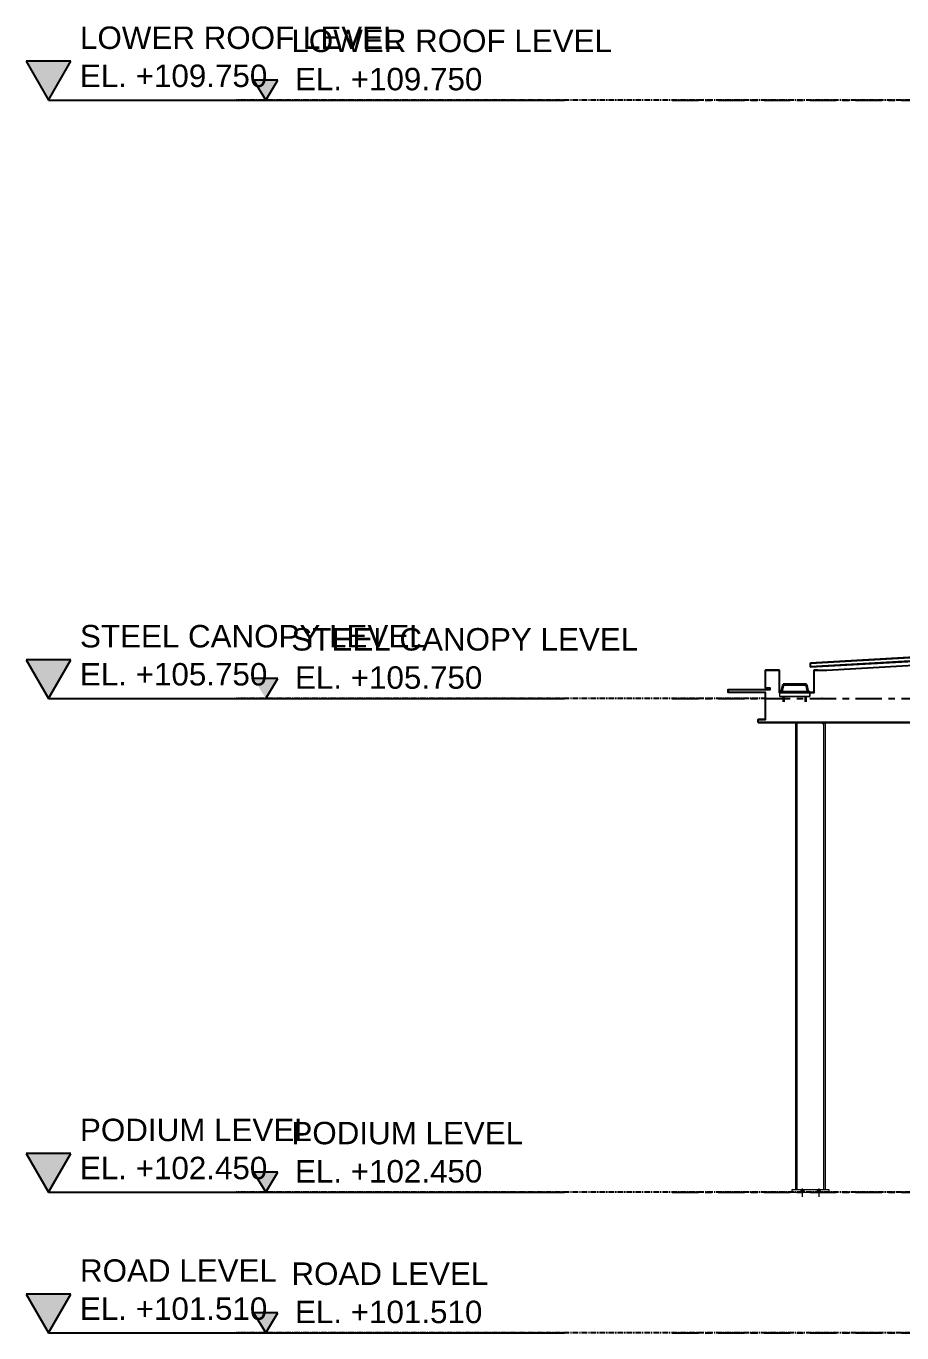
# Model space of a CAD drawing. Header units: millimetres. Extents: x -187664 to 435448, y -313239 to 299894.
# Drawn here: x 375634 to 381488, y 169013 to 177747 of the extents above; entities that cross this region are included whole.
import ezdxf
from ezdxf.enums import TextEntityAlignment as Align

# ---------------------------------------------------------------- set-up
doc = ezdxf.new("R2010")
doc.units = ezdxf.units.MM
doc.set_wipeout_variables(frame=1)
for name, pattern in [('CENTER', [2, 1.25, -0.25, 0.25, -0.25]), ('TA_GL_000.70000', [1.925, 0.7, -0.175, 0.175, -0.175, 0.7]), ('XKITLINE00', [0]), ('XKITLINE02', [4, 2, -2])]:
    doc.linetypes.add(name, pattern=pattern)
for name, color, linetype in [('000 - 0_SYM_DWG_GRIDLINE_MAIN_COLOR_251', 7, 'Continuous'), ('000 - 0_SYM_DWG_LEVEL_MAIN_COLOR_2', 7, 'Continuous'), ('000 - 0_SYM_DWG_LEVEL_TEXT', 7, 'Continuous'), ('000 - EXISTING_CANOPY_MAIN_COLOR_1', 7, 'Continuous'), ('000 - EXISTING_CANOPY_WIPEOUT_', 7, 'Continuous'), ('000 - EXISTING_DIM_MAIN_COLOR_251', 7, 'Continuous'), ('000 - GRID', 7, 'CENTER')]:
    doc.layers.add(name, color=color, linetype=linetype)
for name, color, linetype, lineweight in [('A-GLAZ-CURT', 7, 'Continuous', 9), ('Bolt', 7, 'Continuous', 0), ('P-SANR-FIXT', 7, 'Continuous', 35), ('Part', 7, 'Continuous', 0)]:
    doc.layers.add(name, color=color, linetype=linetype, lineweight=lineweight)
doc.styles.add('Arial_1', font='arial.ttf', dxfattribs={"height": 250})
doc.styles.add('RomanS', font='arial.ttf', dxfattribs={"width": 0.8})
doc.styles.add('TA', font='', dxfattribs={"height": 4.5})
doc.styles.get('TA').set_extended_font_data('Cordia New')

# ---------------------------------------------------------------- blocks, each defined once
blk = doc.blocks.new('*A19341874')
at = {"layer": 'Part', "color": 7, "linetype": 'XKITLINE00', "lineweight": 0}
blk.add_line((608.503579, -27.704511), (608.509859, -27.704182), dxfattribs=at)
blk = doc.blocks.new('*A19961935')
at = {"layer": 'Part', "color": 7, "linetype": 'XKITLINE00', "lineweight": 0}
for p, q in [((607.319581, -29.92461), (607.223581, -29.92461)), ((607.223581, -29.92461), (607.223581, -55.02437)), ((607.319581, -55.02437), (607.319581, -29.92461)), ((608.823581, -29.92461), (608.727581, -29.92461)), ((608.727581, -29.92461), (608.727581, -55.02437)), ((608.823581, -55.02437), (608.823581, -29.92461))]:
    blk.add_line(p, q, dxfattribs=at)
blk = doc.blocks.new('*A19971936')
at = {"layer": 'Part', "color": 7, "linetype": 'XKITLINE00', "lineweight": 0}
for p, q in [((607.023581, -55.02437), (607.023581, -55.14437)), ((609.023581, -55.02437), (607.023581, -55.02437)), ((607.023581, -55.14437), (609.023581, -55.14437)), ((609.023581, -55.14437), (609.023581, -55.02437))]:
    blk.add_line(p, q, dxfattribs=at)
blk = doc.blocks.new('*A19981937')
at = {"layer": 'Bolt'}
for points in [[(607.66, -55.024), (607.66, -55.144), (607.508, -55.144), (607.508, -55.024)], [(608.54, -55.024), (608.54, -55.144), (608.388, -55.144), (608.388, -55.024)]]:
    blk.add_hatch(color=7, dxfattribs=at).paths.add_polyline_path(points, flags=17)
at = {"layer": 'Bolt', "color": 7, "linetype": 'XKITLINE00', "lineweight": 0}
for p, q in [((607.508, -55.024), (607.508, -55.144)), ((607.584, -54.94), (607.584, -55.384)), ((607.66, -55.024), (607.66, -55.144)), ((608.388, -55.024), (608.388, -55.144)), ((608.464, -54.94), (608.464, -55.384)), ((608.54, -55.024), (608.54, -55.144))]:
    blk.add_line(p, q, dxfattribs=at)
blk = doc.blocks.new('*A19991938')
at = {"layer": 'Part', "color": 7, "linetype": 'XKITLINE00', "lineweight": 0}
for p, q in [((608.823581, -29.82861), (607.223581, -29.82861)), ((607.223581, -29.92461), (607.223581, -29.82861)), ((608.823581, -29.92461), (607.223581, -29.92461)), ((608.823581, -29.92461), (608.823581, -29.82861))]:
    blk.add_line(p, q, dxfattribs=at)
blk = doc.blocks.new('*A20001939')
at = {"layer": 'Part', "color": 7, "linetype": 'XKITLINE00', "lineweight": 0}
for p, q in [((608.423579, -27.584351), (608.423579, -28.864351)), ((608.503579, -27.584351), (608.423579, -27.584351)), ((608.503579, -28.864351), (608.503579, -27.584351)), ((608.423579, -28.864351), (608.503579, -28.864351))]:
    blk.add_line(p, q, dxfattribs=at)
blk = doc.blocks.new('*A20011940')
at = {"layer": 'Part', "color": 7, "linetype": 'XKITLINE00', "lineweight": 0}
for p, q in [((608.30356, -29.82861), (608.30356, -29.70861)), ((608.823558, -29.70861), (608.30356, -29.70861)), ((608.823558, -29.82861), (608.823558, -29.70861))]:
    blk.add_line(p, q, dxfattribs=at)
blk = doc.blocks.new('*A20021941')
at = {"layer": 'Part', "color": 7, "linetype": 'XKITLINE00', "lineweight": 0}
for p, q in [((608.423559, -29.70861), (608.423559, -28.864351)), ((608.823579, -29.70861), (608.823579, -28.864351))]:
    blk.add_line(p, q, dxfattribs=at)
blk = doc.blocks.new('*A20031942')
at = {"layer": 'Bolt'}
for points in [[(608.424, -27.908), (608.504, -27.908), (608.504, -28.02), (608.424, -28.02)], [(608.504, -27.908), (608.556, -27.908), (608.556, -28.02), (608.504, -28.02)], [(608.424, -28.388), (608.504, -28.388), (608.504, -28.5), (608.424, -28.5)], [(608.504, -28.388), (608.556, -28.388), (608.556, -28.5), (608.504, -28.5)]]:
    blk.add_hatch(color=7, dxfattribs=at).paths.add_polyline_path(points, flags=17)
at = {"layer": 'Bolt', "color": 7, "linetype": 'XKITLINE00', "lineweight": 0}
for p, q in [((608.424, -27.908), (608.504, -27.908)), ((608.504, -27.908), (608.556, -27.908)), ((608.36, -27.964), (608.744, -27.964)), ((608.36, -28.444), (608.744, -28.444)), ((608.424, -28.02), (608.504, -28.02)), ((608.424, -28.388), (608.504, -28.388)), ((608.424, -28.5), (608.504, -28.5)), ((608.504, -28.02), (608.556, -28.02)), ((608.504, -28.388), (608.556, -28.388)), ((608.504, -28.5), (608.556, -28.5))]:
    blk.add_line(p, q, dxfattribs=at)
blk = doc.blocks.new('*A20041943')
at = {"layer": 'Bolt'}
for points in [[(608.504, -28.02), (608.424, -28.02), (608.424, -27.908), (608.504, -27.908)], [(608.556, -28.02), (608.504, -28.02), (608.504, -27.908), (608.556, -27.908)], [(608.504, -28.5), (608.424, -28.5), (608.424, -28.388), (608.504, -28.388)], [(608.556, -28.5), (608.504, -28.5), (608.504, -28.388), (608.556, -28.388)]]:
    blk.add_hatch(color=7, dxfattribs=at).paths.add_polyline_path(points, flags=17)
at = {"layer": 'Bolt', "color": 7, "linetype": 'XKITLINE00', "lineweight": 0}
for p, q in [((608.424, -27.908), (608.504, -27.908)), ((608.504, -27.908), (608.556, -27.908)), ((608.36, -27.964), (608.744, -27.964)), ((608.36, -28.444), (608.744, -28.444)), ((608.424, -28.02), (608.504, -28.02)), ((608.424, -28.388), (608.504, -28.388)), ((608.424, -28.5), (608.504, -28.5)), ((608.504, -28.02), (608.556, -28.02)), ((608.504, -28.388), (608.556, -28.388)), ((608.504, -28.5), (608.556, -28.5))]:
    blk.add_line(p, q, dxfattribs=at)
blk = doc.blocks.new('*A20051944')
at = {"layer": 'Bolt'}
for points in [[(608.604, -29.829), (608.604, -29.709), (608.724, -29.709), (608.724, -29.829)], [(608.604, -29.925), (608.604, -29.829), (608.724, -29.829), (608.724, -29.925)]]:
    blk.add_hatch(color=7, dxfattribs=at).paths.add_polyline_path(points, flags=17)
at = {"layer": 'Bolt', "color": 7, "linetype": 'XKITLINE00', "lineweight": 0}
for p, q in [((608.604, -29.709), (608.604, -29.829)), ((608.604, -29.829), (608.604, -29.925)), ((608.664, -29.645), (608.664, -30.109)), ((608.724, -29.709), (608.724, -29.829)), ((608.724, -29.829), (608.724, -29.925))]:
    blk.add_line(p, q, dxfattribs=at)
blk = doc.blocks.new('*A20061945')
at = {"layer": 'Bolt', "color": 7, "linetype": 'XKITLINE02', "lineweight": 0}
for p, q in [((611.987499, -27.944351), (612.370859, -27.944351)), ((612.050859, -27.884351), (612.122859, -27.884351)), ((612.122859, -27.884351), (612.162859, -27.884351)), ((611.987499, -28.344351), (612.370859, -28.344351)), ((612.050859, -28.004351), (612.122859, -28.004351)), ((612.050859, -28.284351), (612.122859, -28.284351)), ((612.050859, -28.404351), (612.122859, -28.404351)), ((612.122859, -28.004351), (612.162859, -28.004351)), ((612.122859, -28.284351), (612.162859, -28.284351)), ((612.122859, -28.404351), (612.162859, -28.404351))]:
    blk.add_line(p, q, dxfattribs=at)
blk = doc.blocks.new('*A20071946')
at = {"layer": 'Bolt', "color": 7, "linetype": 'XKITLINE02', "lineweight": 0}
for p, q in [((611.987499, -27.944351), (612.370859, -27.944351)), ((612.050859, -27.884351), (612.122859, -27.884351)), ((612.122859, -27.884351), (612.162859, -27.884351)), ((611.987499, -28.344351), (612.370859, -28.344351)), ((612.050859, -28.004351), (612.122859, -28.004351)), ((612.050859, -28.284351), (612.122859, -28.284351)), ((612.050859, -28.404351), (612.122859, -28.404351)), ((612.122859, -28.004351), (612.162859, -28.004351)), ((612.122859, -28.284351), (612.162859, -28.284351)), ((612.122859, -28.404351), (612.162859, -28.404351))]:
    blk.add_line(p, q, dxfattribs=at)
blk = doc.blocks.new('*A20081947')
at = {"layer": 'Part', "color": 7, "linetype": 'XKITLINE00', "lineweight": 0}
for p, q in [((612.122859, -27.704351), (611.522859, -27.704351)), ((611.522859, -27.704351), (611.522859, -28.584351)), ((612.050859, -28.584351), (612.050859, -27.704351)), ((612.122859, -27.704351), (612.122859, -28.584351)), ((611.522859, -28.584351), (612.122859, -28.584351))]:
    blk.add_line(p, q, dxfattribs=at)
blk = doc.blocks.new('*A20161952')
at = {"layer": 'Part', "color": 7, "linetype": 'XKITLINE00', "lineweight": 0}
for p, q in [((608.503579, -27.584351), (636.311566, -26.126996)), ((608.509859, -27.704187), (636.311566, -26.247161)), ((608.503579, -27.584351), (608.509859, -27.704187))]:
    blk.add_line(p, q, dxfattribs=at)
blk = doc.blocks.new('*A20171953')
at = {"layer": 'Part', "color": 7, "linetype": 'XKITLINE00', "lineweight": 0}
for p, q in [((608.503579, -28.784351), (608.503579, -28.864351)), ((608.503579, -28.784351), (636.311567, -28.784351)), ((608.503579, -28.864351), (636.311567, -28.864351))]:
    blk.add_line(p, q, dxfattribs=at)
blk = doc.blocks.new('W-1-PP19-ST-ENT1-1_20260611-151415_ELEVATION_4_ST')
at = {"layer": '000 - EXISTING_DIM_MAIN_COLOR_251'}
for points in [[(-6629, 109883.4), (-6547.9, 109750), (-6466.7, 109883.4)], [(-6629, 105883.4), (-6547.9, 105750), (-6466.7, 105883.4)], [(-6629, 102583.4), (-6547.9, 102450), (-6466.7, 102583.4)], [(-6629, 101643.4), (-6547.9, 101510), (-6466.7, 101643.4)]]:
    blk.add_hatch(color=7, dxfattribs=at).paths.add_polyline_path(points)
at = {"layer": '000 - EXISTING_DIM_MAIN_COLOR_251', "color": 7}
for p, q in [((-6466.7, 109883.4), (-6629, 109883.4)), ((-6629, 109883.4), (-6547.9, 109750)), ((-6547.9, 109750), (-6466.7, 109883.4)), ((-6466.7, 105883.4), (-6629, 105883.4)), ((-6547.9, 105750), (-6466.7, 105883.4)), ((-6466.7, 102583.4), (-6629, 102583.4)), ((-6629, 102583.4), (-6547.9, 102450)), ((-6547.9, 102450), (-6466.7, 102583.4)), ((-6466.7, 101643.4), (-6629, 101643.4)), ((-6629, 101643.4), (-6547.9, 101510)), ((-6547.9, 101510), (-6466.7, 101643.4))]:
    blk.add_line(p, q, dxfattribs=at)
at = {"layer": '000 - EXISTING_DIM_MAIN_COLOR_251', "color": 7, "linetype": 'CENTER', "ltscale": 30}
for p, q in [((8080.8, 109750), (-6745.8, 109750)), ((8080.8, 105750), (-6745.8, 105750)), ((8080.8, 102450), (-6745.8, 102450)), ((8080.8, 101510), (-6745.8, 101510))]:
    blk.add_line(p, q, dxfattribs=at)
at = {"color": 7, "lineweight": 0, "xscale": 125, "yscale": 125, "zscale": 125}
for name in ['*A20161952', '*A20001939', '*A19341874', '*A20081947', '*A20061945', '*A20071946', '*A20031942', '*A20041943', '*A20021941', '*A20171953', '*A19991938', '*A19961935', '*A20011940', '*A20051944', '*A19971936', '*A19981937']:
    blk.add_blockref(name, (-78909.9, 109343), dxfattribs=at)
at = {"layer": '000 - EXISTING_DIM_MAIN_COLOR_251', "color": 7, "style": 'RomanS'}
for s, p in [('LOWER ROOF LEVEL', (-6376.4, 110070.5)), ('EL. +109.750', (-6352.6, 109815)), ('STEEL CANOPY LEVEL', (-6376.4, 106070.5)), ('EL. +105.750', (-6352.6, 105815)), ('PODIUM LEVEL', (-6376.4, 102770.5)), ('EL. +102.450', (-6352.6, 102515)), ('ROAD LEVEL', (-6376.4, 101830.5)), ('EL. +101.510', (-6352.6, 101575))]:
    blk.add_text(s, height=150, dxfattribs=at).set_placement(p)
for tag, p in [('A', (0, 119772.4)), ('A1', (4058, 119772.4))]:
    blk.add_attdef(tag, text='', height=250, dxfattribs=at).set_placement(p, align=Align.MIDDLE_CENTER)
blk = doc.blocks.new('*U4660')
at = {"layer": '000 - 0_SYM_DWG_LEVEL_MAIN_COLOR_2'}
blk.add_hatch(color=7, dxfattribs=at).paths.add_polyline_path([(-80.41, 5.18), (-83.4, 0), (-86.39, 5.18)])
at = {"color": 7}
blk.add_point((0, 0), dxfattribs=at)
at = {"layer": '000 - 0_SYM_DWG_GRIDLINE_MAIN_COLOR_251', "color": 7}
blk.add_lwpolyline([(-83.4, 0), (-23.4, 0), (-18.9, 0), (-14.4, 0)], dxfattribs=at)
at = {"layer": '000 - 0_SYM_DWG_LEVEL_MAIN_COLOR_2', "color": 7, "lineweight": 25}
for p, q in [((-80.41, 5.18), (-86.39, 5.18)), ((-86.39, 5.18), (-83.4, 0)), ((-83.4, 0), (-80.41, 5.18))]:
    blk.add_line(p, q, dxfattribs=at)
at = {"layer": '000 - 0_SYM_DWG_LEVEL_TEXT', "color": 7, "style": 'Arial_1'}
for tag, p in [('LV_NAME_1', (-79.18, 11.92)), ('LV_NAME_2', (-79.19, 6.83)), ('LV_NAME_3', (-79.2, 1.74))]:
    blk.add_attdef(tag, p, '', height=3, dxfattribs=at)
blk = doc.blocks.new('*U4942')
at = {"layer": '000 - 0_SYM_DWG_GRIDLINE_MAIN_COLOR_251', "color": 7, "linetype": 'ByBlock', "ltscale": 5}
blk.add_line((20, 0), (-200.56, 0), dxfattribs=at)
at = {"layer": '000 - 0_SYM_DWG_GRIDLINE_MAIN_COLOR_251', "color": 7}
for p in [(-180.56, 0), (0, 0)]:
    blk.add_point(p, dxfattribs=at)
at = {"color": 7, "style": 'TA', "flags": 1}
blk.add_attdef('LOCATION', (6, -6), '', height=4.5, rotation=270, dxfattribs=at)
blk = doc.blocks.new('W-1-PP19-ST-ENT1-1_20260611-151514_ELEVATION_4_DIMS')
at = {"color": 7, "xscale": 50, "yscale": 50, "zscale": 50}
for p, values in [((-3830, 109750), {'LV_NAME_2': 'LOWER ROOF LEVEL', 'LV_NAME_3': 'EL. +109.750'}), ((-3830, 105750), {'LV_NAME_2': 'STEEL CANOPY LEVEL', 'LV_NAME_3': 'EL. +105.750'}), ((-3830, 102450), {'LV_NAME_2': 'PODIUM LEVEL', 'LV_NAME_3': 'EL. +102.450'}), ((-3830, 101510), {'LV_NAME_2': 'ROAD LEVEL', 'LV_NAME_3': 'EL. +101.510'})]:
    blk.add_blockref('*U4660', p, dxfattribs=at).add_auto_attribs(values)
at = {"layer": '000 - GRID', "color": 7, "linetype": 'TA_GL_000.70000', "xscale": 50.00000000000004, "yscale": 50.00000000000004, "zscale": 50.00000000000004, "rotation": 180}
for p in [(-2830, 109750), (-2830, 105750), (-2830, 102450), (-2830, 101510)]:
    blk.add_blockref('*U4942', p, dxfattribs=at)
blk = doc.blocks.new('DPA_CP_Entrance Canopy Lower - Depth 4200-V83-2150-01 ENTRANCE 1 ELEVATION 4')
at = {"layer": '000 - EXISTING_CANOPY_MAIN_COLOR_1', "color": 7}
for p, q in [((12652, 106137.3), (9286.9, 105946)), ((9286.9, 105946), (12652, 106137.3)), ((12652, 106112.3), (12652, 106137.3)), ((12652, 106136.8), (12652, 106112.3)), ((9288.2, 105921.1), (12652, 106112.3)), ((12652, 106112.3), (9288.2, 105921.1)), ((9337, 105846), (12652, 106034.8)), ((9337, 105846), (12652, 106034.8)), ((12652, 106034.8), (9337, 105846)), ((9396.5, 105900), (12653.1, 106085.7)), ((12628, 106033.4), (12628, 105696)), ((12652, 106034.8), (12652, 105695)), ((12652, 105695), (12652, 106034.8)), ((12652, 106034.7), (12652, 105695)), ((12652, 105695), (12652, 106034.7)), ((9286.9, 105946), (9288.2, 105921.1)), ((9288.2, 105921.1), (9286.9, 105946)), ((9077, 105900), (8987, 105900)), ((8987, 105900), (8987, 105780)), ((8987, 105780), (8987, 105900)), ((8987, 105900), (9077, 105900)), ((8992, 105785), (8992, 105895)), ((8992, 105895), (9072, 105895)), ((9072, 105895), (8992, 105895)), ((8992, 105895), (8992, 105785)), ((9017, 105895), (9017, 105575)), ((9067, 105895), (9067, 105695)), ((9072, 105895), (9072, 105745)), ((9072, 105745), (9072, 105895)), ((9077, 105750), (9077, 105900)), ((9077, 105900), (9077, 105750)), ((9337, 105900), (9312, 105900)), ((9312, 105900), (9312, 105750)), ((9312, 105750), (9312, 105900)), ((9312, 105900), (9337, 105900)), ((9317, 105745), (9317, 105895)), ((9317, 105895), (9337, 105895)), ((9337, 105895), (9317, 105895)), ((9317, 105895), (9317, 105745)), ((9337, 105900), (9396.5, 105900)), ((9337, 105900), (9337, 105695)), ((9337, 105895), (9337, 105900)), ((9337, 105900), (9337, 105895)), ((8987, 105780), (9017, 105780)), ((9017, 105780), (8987, 105780)), ((9022, 105785), (8992, 105785)), ((8992, 105785), (9022, 105785)), ((9017, 105780), (9017, 105770)), ((9017, 105770), (9017, 105780)), ((9022, 105765), (9022, 105785)), ((9022, 105785), (9022, 105765)), ((9337, 105695), (9337, 105846)), ((9337, 105846), (9337, 105695)), ((9337, 105695), (9337, 105846)), ((9337, 105846), (9337, 105695)), ((9337, 105845), (9337, 105835.5)), ((9412, 105845), (9337, 105845)), ((9337, 105835.5), (9360.1, 105835.5)), ((9371.8, 105823.9), (9371.8, 105716.1)), ((9377.3, 105716.1), (9377.3, 105823.9)), ((9388.9, 105835.5), (9412, 105835.5)), ((9412, 105835.5), (9412, 105845)), ((8987, 105750), (8987, 105570)), ((8987, 105615), (8987, 105750)), ((8992, 105575), (8992, 105765)), ((8992, 105765), (9022, 105765)), ((9022, 105765), (8992, 105765)), ((8992, 105765), (8992, 105615)), ((9017, 105695), (12652, 105695)), ((9042, 105695), (9042, 105600)), ((9072, 105745), (9317, 105745)), ((9082, 105745), (9072, 105745)), ((9312, 105750), (9077, 105750)), ((9077, 105750), (9082, 105750)), ((9282, 105750), (9312, 105750)), ((9317, 105745), (9282, 105745)), ((9337, 105704.5), (9337, 105695)), ((9360.1, 105704.5), (9337, 105704.5)), ((9337, 105695), (9412, 105695)), ((12652, 105695), (9337, 105695)), ((9337, 105695), (12652, 105695)), ((12652, 105695), (9337, 105695)), ((9337, 105695), (12652, 105695)), ((9412, 105704.5), (9388.9, 105704.5)), ((9412, 105695), (9412, 105704.5)), ((8987, 105570), (8987, 105610)), ((8992, 105610), (8992, 105575)), ((12516, 105600), (9042, 105600)), ((12516, 105600), (12516, 105575)), ((8987, 105570), (8937, 105570)), ((8937, 105570), (8937, 105550)), ((8937, 105550), (8937, 105570)), ((8937, 105570), (8987, 105570)), ((8937, 105550), (12652, 105550)), ((12652, 105550), (8937, 105550)), ((12652, 105575), (8992, 105575)), ((8992, 105575), (12652, 105575)), ((12652, 105550), (12652, 105575)), ((12652, 105575), (12652, 105550))]:
    blk.add_line(p, q, dxfattribs=at)
for centre, start, end in [((9360.1, 105823.9), 0, 90), ((9388.9, 105823.9), 90, 180), ((9360.1, 105716.1), 270, 0), ((9388.9, 105716.1), 180, 270)]:
    blk.add_arc(centre, 11.6, start, end, dxfattribs=at)
at = {"layer": 'A-GLAZ-CURT', "color": 7}
for p, q in [((9017, 105770), (8737, 105770)), ((8737, 105770), (9017, 105770)), ((8737, 105750), (8987, 105750)), ((8987, 105750), (8737, 105750))]:
    blk.add_line(p, q, dxfattribs=at)
at = {"color": 7}
blk.add_wipeout([(8937, 105550), (8937, 105570), (8987, 105570), (8987, 105610), (8987, 105750), (8737, 105750), (8737, 105770), (9017, 105770), (9017, 105780), (8987, 105780), (8987, 105900), (9077, 105900), (9077, 105750), (9082, 105750), (9312, 105750), (9312, 105900), (9337, 105900), (9396.5, 105900), (12652, 106085.7), (12652, 106112.3), (9288.2, 105921.1), (9286.9, 105946), (12652, 106137.3), (12652, 105550)], dxfattribs=at).dxf.layer = '000 - EXISTING_CANOPY_WIPEOUT_'
at = {"layer": '000 - EXISTING_CANOPY_MAIN_COLOR_1', "color": 7}
for p, q in [((8737, 105770), (8737, 105750)), ((8737, 105750), (8737, 105770))]:
    blk.add_line(p, q, dxfattribs=at)
blk.add_lwpolyline([(8937, 105550), (8937, 105570), (8987, 105570), (8987, 105610), (8987, 105750), (8737, 105750), (8737, 105770), (9017, 105770), (9017, 105780), (8987, 105780), (8987, 105900), (9077, 105900), (9077, 105750), (9082, 105750), (9312, 105750), (9312, 105900), (9337, 105900), (9396.5, 105900), (12652, 106085.7), (12652, 106112.3), (9288.2, 105921.1), (9286.9, 105946), (12652, 106137.3), (12652, 105550)], close=True, dxfattribs=at)
blk = doc.blocks.new('DPA_PF_Floor Drain_Dome - 200L x 200W-V133-2150-01 ENTRANCE 1 ELEVATION 4')
at = {"layer": 'P-SANR-FIXT', "color": 7}
for p, q in [((9104.5, 105803), (9092, 105753)), ((9259.5, 105803), (9104.5, 105803)), ((9104.5, 105803), (9259.5, 105803)), ((9272, 105753), (9259.5, 105803)), ((9282, 105753), (9082, 105753)), ((9082, 105753), (9282, 105753)), ((9272, 105753), (9092, 105753)), ((9092, 105753), (9272, 105753)), ((9107, 105723), (9107, 105688)), ((9182, 105753), (9182, 105753)), ((9182, 105723), (9182, 105723)), ((9182, 105723), (9182, 105723)), ((9182, 105723), (9182, 105723)), ((9182, 105723), (9182, 105723)), ((9182, 105688), (9182, 105688)), ((9182, 105688), (9182, 105688)), ((9182, 105688), (9182, 105688)), ((9182, 105688), (9182, 105688)), ((9257, 105688), (9257, 105723))]:
    blk.add_line(p, q, dxfattribs=at)
at = {"layer": 'P-SANR-FIXT', "color": 7, "lineweight": 9}
for p, q in [((9282, 105753), (9082, 105753)), ((9082, 105753), (9282, 105753)), ((9082, 105750), (9082, 105753)), ((9082, 105750), (9082, 105753)), ((9082, 105723), (9082, 105745.2)), ((9082, 105723), (9082, 105745.2)), ((9282, 105723), (9082, 105723)), ((9082, 105723), (9282, 105723)), ((9282, 105753), (9282, 105750)), ((9282, 105750), (9282, 105753)), ((9282, 105745), (9282, 105723)), ((9282, 105723), (9282, 105745))]:
    blk.add_line(p, q, dxfattribs=at)
blk = doc.blocks.new('C-1-PP19-AR-2150-01-D_20260611-152656_ELEVATION_4_EX_CANOPY')
at = {"layer": 'A-GLAZ-CURT', "color": 7}
blk.add_blockref('DPA_CP_Entrance Canopy Lower - Depth 4200-V83-2150-01 ENTRANCE 1 ELEVATION 4', (-12194, 0), dxfattribs=at)
at = {"layer": 'P-SANR-FIXT', "color": 7}
blk.add_blockref('DPA_PF_Floor Drain_Dome - 200L x 200W-V133-2150-01 ENTRANCE 1 ELEVATION 4', (-12194, 0), dxfattribs=at)

msp = doc.modelspace()

# ---------------------------------------------------------------- block references
at = {"color": 7}
msp.add_blockref('W-1-PP19-ST-ENT1-1_20260611-151415_ELEVATION_4_ST', (383783.906, 67502.983), dxfattribs=at)

# ---------------------------------------------------------------- next in the draw order: block references
msp.add_blockref('C-1-PP19-AR-2150-01-D_20260611-152656_ELEVATION_4_EX_CANOPY', (383783.906, 67542.985), dxfattribs=at)

# ---------------------------------------------------------------- next in the draw order: block references
msp.add_blockref('W-1-PP19-ST-ENT1-1_20260611-151514_ELEVATION_4_DIMS', (383783.906, 67502.983), dxfattribs=at)

doc.saveas('drawing.dxf')
